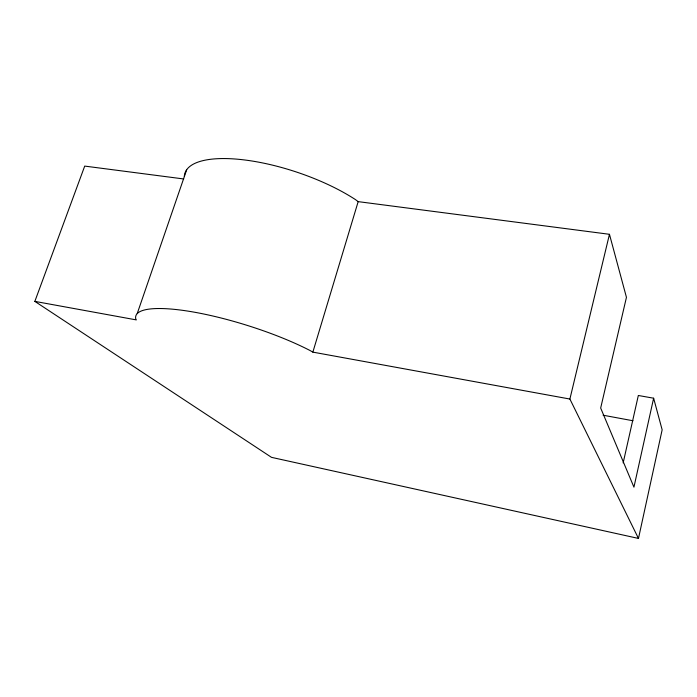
<?xml version="1.0" encoding="UTF-8"?>
<svg xmlns="http://www.w3.org/2000/svg" width="697" height="697" viewBox="0 0 697 697"><rect width="100%" height="100%" fill="white"/><g stroke="black" fill="none" stroke-linecap="round" stroke-linejoin="round"><path stroke-width="1.05" d="M183.668 178.955L84.712 166.095L34.85 301.383L271.516 457.354L638.478 538.433L662.15 429.814L653.629 398.205L638.33 395.487L623.162 462.895M653.629 398.205L633.939 487.151L600.675 408.041L626.446 297.331L609.457 234.297L358.171 201.633L355.496 199.63A105.831 36.392 18.5 0 0 246.93 160.266A105.831 36.392 18.5 0 0 184.313 176.428M638.478 538.433L569.893 399.041L609.457 234.297M569.893 399.041L312.857 352.124L358.171 201.633M137.231 313.545L186.7 169.746M34.85 301.383L136.342 319.906L135.697 318.729A109.359 24.273 17.4 0 1 195.343 312.369A109.359 24.273 17.4 0 1 309.956 350.469L312.857 352.124M603.105 415.212L633.015 420.761"/></g></svg>
